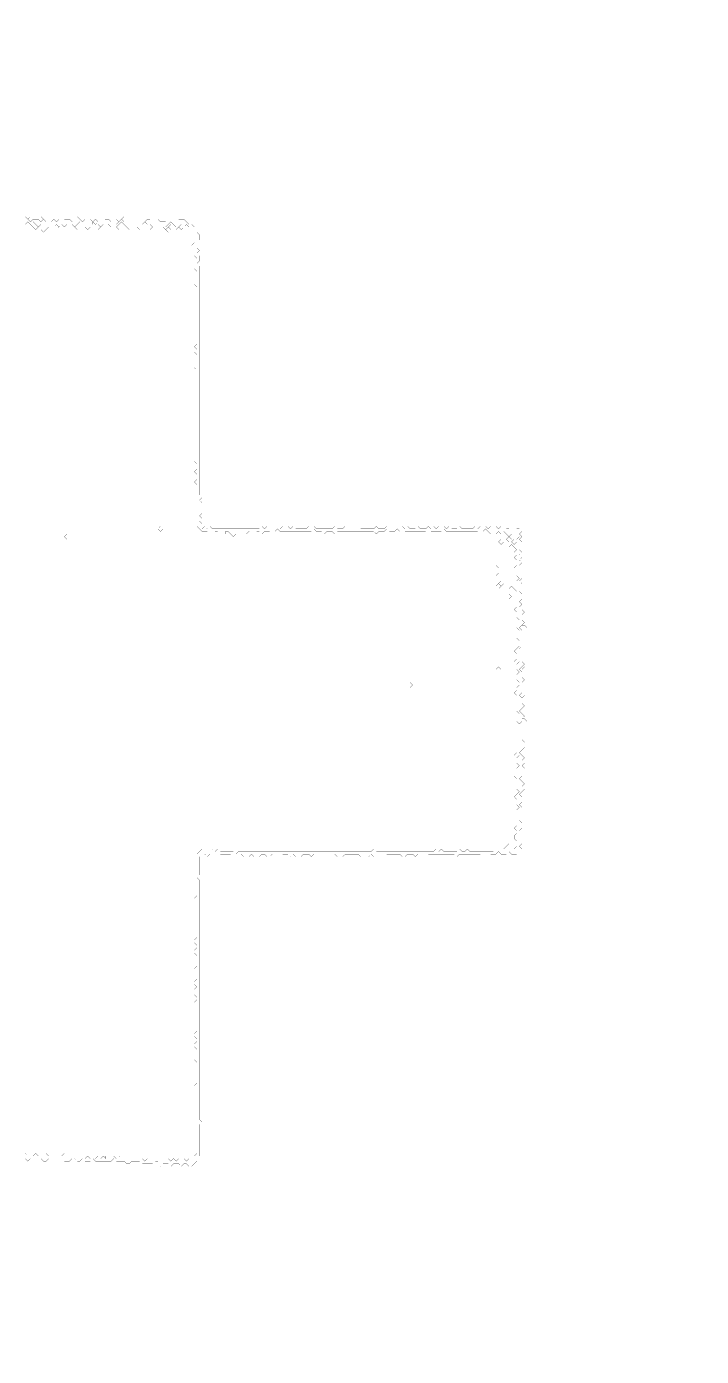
# Model space of a CAD drawing. Header units: metres. Extents: x 0 to 5093, y -5093 to 0.
# Drawn here: x 2507 to 5093, y -5093 to 0 of the extents above; entities that cross this region are included whole.
import ezdxf

# ---------------------------------------------------------------- set-up
doc = ezdxf.new("R2010")
doc.units = ezdxf.units.M
doc.layers.add('conductor', color=1, linetype='Continuous')
doc.layers.add('substrate', color=5, linetype='Continuous')

msp = doc.modelspace()

# ---------------------------------------------------------------- linework, layer by layer
at = {"layer": 'conductor', "const_width": 0.5}
msp.add_lwpolyline([(2501.7, -4315.6), (2511.6, -4325.6), (2521.6, -4315.6), (2531.6, -4325.6), (2541.5, -4315.6), (2551.5, -4325.6), (2561.5, -4325.6), (2571.4, -4335.6), (2561.5, -4325.6), (2571.4, -4315.6), (2581.4, -4315.6), (2591.4, -4325.6), (2601.3, -4325.6), (2611.3, -4325.6), (2621.3, -4315.6), (2631.2, -4325.6), (2641.2, -4325.6), (2651.2, -4315.6), (2661.1, -4315.6), (2671.1, -4325.6), (2681.1, -4325.6), (2691, -4325.6), (2701, -4325.6), (2711, -4325.6), (2720.9, -4325.6), (2730.9, -4335.6), (2740.9, -4325.6), (2750.8, -4335.6), (2760.8, -4325.6), (2770.8, -4335.6), (2780.7, -4325.6), (2790.7, -4335.6), (2800.7, -4325.6), (2810.6, -4335.6), (2810.6, -4325.6), (2820.6, -4315.6), (2830.6, -4325.6), (2840.5, -4325.6), (2850.5, -4335.6), (2860.5, -4325.6), (2870.4, -4335.6), (2880.4, -4335.6), (2890.4, -4335.6), (2900.3, -4335.6), (2910.3, -4335.6), (2920.3, -4335.6), (2930.2, -4335.6), (2940.2, -4335.6), (2950.2, -4335.6), (2960.1, -4345.5), (2970.1, -4335.6), (2980.1, -4335.6), (2990, -4335.6), (3000, -4335.6), (3010, -4335.6), (3019.9, -4335.6), (3029.9, -4335.6), (3039.9, -4345.5), (3049.8, -4335.6), (3059.8, -4345.5), (3069.8, -4335.6), (3079.7, -4345.5), (3089.7, -4335.6), (3099.7, -4345.5), (3109.6, -4335.6), (3119.6, -4345.5), (3129.6, -4335.6), (3139.5, -4345.5), (3149.5, -4335.6), (3149.5, -4325.6), (3159.5, -4315.6), (3159.5, -4305.7), (3159.5, -4295.7), (3159.5, -4285.7), (3159.5, -4275.8), (3159.5, -4265.8), (3159.5, -4255.8), (3159.5, -4245.9), (3159.5, -4235.9), (3159.5, -4225.9), (3159.5, -4216), (3159.5, -4206), (3159.5, -4196), (3159.5, -4186.1), (3159.5, -4176.1), (3159.5, -4166.1), (3159.5, -4156.2), (3159.5, -4146.2), (3159.5, -4136.2), (3159.5, -4126.3), (3159.5, -4116.3), (3159.5, -4106.3), (3159.5, -4096.4), (3159.5, -4086.4), (3159.5, -4076.4), (3159.5, -4066.5), (3149.5, -4056.5), (3159.5, -4046.5), (3149.5, -4036.6), (3149.5, -4026.6), (3149.5, -4016.6), (3149.5, -4006.7), (3149.5, -3996.7), (3149.5, -3986.7), (3149.5, -3976.8), (3159.5, -3966.8), (3149.5, -3956.8), (3149.5, -3946.9), (3149.5, -3936.9), (3149.5, -3926.9), (3159.5, -3917), (3149.5, -3907), (3149.5, -3897), (3159.5, -3887.1), (3159.5, -3877.1), (3149.5, -3867.1), (3149.5, -3857.2), (3159.5, -3847.2), (3159.5, -3837.2), (3149.5, -3827.2), (3149.5, -3817.3), (3159.5, -3807.3), (3159.5, -3797.3), (3159.5, -3787.4), (3159.5, -3777.4), (3159.5, -3767.4), (3159.5, -3757.5), (3159.5, -3747.5), (3149.5, -3737.5), (3159.5, -3727.6), (3159.5, -3717.6), (3149.5, -3707.6), (3149.5, -3697.7), (3149.5, -3687.7), (3159.5, -3677.7), (3149.5, -3667.8), (3149.5, -3657.8), (3159.5, -3647.8), (3149.5, -3637.9), (3149.5, -3627.9), (3149.5, -3617.9), (3149.5, -3608), (3159.5, -3598), (3149.5, -3588), (3149.5, -3578.1), (3159.5, -3568.1), (3159.5, -3558.1), (3149.5, -3548.2), (3149.5, -3538.2), (3159.5, -3528.2), (3159.5, -3518.3), (3149.5, -3508.3), (3149.5, -3498.3), (3159.5, -3488.4), (3149.5, -3478.4), (3149.5, -3468.4), (3149.5, -3458.5), (3159.5, -3448.5), (3159.5, -3438.5), (3149.5, -3428.6), (3149.5, -3418.6), (3149.5, -3408.6), (3149.5, -3398.7), (3149.5, -3388.7), (3149.5, -3378.7), (3149.5, -3368.8), (3149.5, -3358.8), (3149.5, -3348.8), (3149.5, -3338.9), (3159.5, -3328.9), (3149.5, -3318.9), (3149.5, -3309), (3149.5, -3299), (3149.5, -3289), (3149.5, -3279.1), (3139.5, -3269.1), (3149.5, -3259.1), (3149.5, -3249.2), (3149.5, -3239.2), (3149.5, -3229.2), (3149.5, -3219.3), (3159.5, -3209.3), (3159.5, -3199.3), (3159.5, -3189.4), (3159.5, -3179.4), (3159.5, -3169.4), (3169.4, -3159.5), (3179.4, -3149.5), (3189.4, -3159.5), (3199.3, -3149.5), (3209.3, -3149.5), (3219.3, -3149.5), (3229.2, -3159.5), (3239.2, -3149.5), (3249.2, -3159.5), (3259.1, -3159.5), (3269.1, -3159.5), (3279.1, -3159.5), (3289, -3159.5), (3299, -3159.5), (3309, -3169.4), (3318.9, -3159.5), (3328.9, -3159.5), (3338.9, -3159.5), (3348.8, -3159.5), (3358.8, -3159.5), (3368.8, -3159.5), (3378.7, -3159.5), (3388.7, -3159.5), (3398.7, -3159.5), (3408.6, -3159.5), (3418.6, -3159.5), (3428.6, -3159.5), (3438.5, -3159.5), (3448.5, -3159.5), (3458.5, -3159.5), (3468.4, -3159.5), (3478.4, -3159.5), (3488.4, -3159.5), (3498.3, -3159.5), (3508.3, -3159.5), (3518.3, -3159.5), (3528.2, -3159.5), (3538.2, -3159.5), (3548.2, -3159.5), (3558.1, -3159.5), (3568.1, -3159.5), (3578.1, -3159.5), (3588, -3159.5), (3598, -3159.5), (3608, -3159.5), (3617.9, -3159.5), (3627.9, -3159.5), (3637.9, -3159.5), (3647.8, -3159.5), (3657.8, -3159.5), (3667.8, -3159.5), (3677.7, -3159.5), (3687.7, -3159.5), (3697.7, -3159.5), (3707.6, -3159.5), (3717.6, -3159.5), (3727.6, -3159.5), (3737.5, -3159.5), (3747.5, -3159.5), (3757.5, -3159.5), (3767.4, -3159.5), (3777.4, -3159.5), (3787.4, -3159.5), (3797.3, -3159.5), (3807.3, -3159.5), (3817.3, -3159.5), (3827.2, -3159.5), (3837.2, -3149.5), (3847.2, -3159.5), (3857.2, -3159.5), (3867.1, -3159.5), (3877.1, -3159.5), (3887.1, -3159.5), (3897, -3159.5), (3907, -3159.5), (3917, -3159.5), (3926.9, -3159.5), (3936.9, -3159.5), (3946.9, -3159.5), (3956.8, -3159.5), (3966.8, -3159.5), (3976.8, -3159.5), (3986.7, -3159.5), (3996.7, -3159.5), (4006.7, -3159.5), (4016.6, -3159.5), (4026.6, -3159.5), (4036.6, -3159.5), (4046.5, -3159.5), (4056.5, -3159.5), (4066.5, -3159.5), (4076.4, -3149.5), (4086.4, -3159.5), (4096.4, -3149.5), (4106.3, -3159.5), (4116.3, -3159.5), (4126.3, -3159.5), (4136.2, -3159.5), (4146.2, -3159.5), (4156.2, -3159.5), (4166.1, -3149.5), (4176.1, -3159.5), (4186.1, -3159.5), (4196, -3149.5), (4206, -3159.5), (4216, -3159.5), (4225.9, -3159.5), (4235.9, -3159.5), (4245.9, -3159.5), (4255.8, -3159.5), (4265.8, -3159.5), (4275.8, -3159.5), (4285.7, -3159.5), (4295.7, -3159.5), (4305.7, -3149.5), (4315.6, -3149.5), (4325.6, -3139.5), (4335.6, -3149.5), (4345.5, -3139.5), (4355.5, -3129.6), (4365.5, -3139.5), (4375.4, -3149.5), (4385.4, -3139.5), (4385.4, -3129.6), (4385.4, -3119.6), (4375.4, -3109.6), (4375.4, -3099.7), (4385.4, -3089.7), (4385.4, -3079.7), (4395.4, -3069.8), (4385.4, -3059.8), (4385.4, -3049.8), (4385.4, -3039.9), (4375.4, -3029.9), (4385.4, -3019.9), (4385.4, -3010), (4385.4, -3000), (4395.4, -2990), (4385.4, -2980.1), (4385.4, -2970.1), (4385.4, -2960.1), (4395.4, -2950.2), (4385.4, -2940.2), (4395.4, -2930.2), (4385.4, -2920.3), (4395.4, -2910.3), (4385.4, -2900.3), (4385.4, -2890.4), (4385.4, -2880.4), (4375.4, -2870.4), (4385.4, -2860.5), (4385.4, -2850.5), (4385.4, -2840.5), (4395.4, -2830.6), (4385.4, -2820.6), (4395.4, -2810.6), (4395.4, -2800.7), (4395.4, -2790.7), (4385.4, -2780.7), (4385.4, -2770.8), (4385.4, -2760.8), (4395.4, -2750.8), (4385.4, -2740.9), (4385.4, -2730.9), (4385.4, -2720.9), (4395.4, -2711), (4385.4, -2701), (4395.4, -2691), (4395.4, -2681.1), (4395.4, -2671.1), (4405.3, -2661.1), (4395.4, -2651.2), (4395.4, -2641.2), (4395.4, -2631.2), (4385.4, -2621.3), (4395.4, -2611.3), (4395.4, -2601.3), (4395.4, -2591.4), (4385.4, -2581.4), (4385.4, -2571.4), (4385.4, -2561.5), (4395.4, -2551.5), (4385.4, -2541.5), (4385.4, -2531.6), (4395.4, -2521.6), (4395.4, -2511.6), (4385.4, -2501.7), (4395.4, -2491.7), (4385.4, -2481.7), (4395.4, -2471.8), (4385.4, -2461.8), (4385.4, -2451.8), (4385.4, -2441.9), (4395.4, -2431.9), (4385.4, -2421.9), (4385.4, -2412), (4385.4, -2402), (4375.4, -2392), (4385.4, -2382.1), (4395.4, -2372.1), (4395.4, -2362.1), (4395.4, -2352.2), (4385.4, -2342.2), (4395.4, -2332.2), (4395.4, -2322.3), (4395.4, -2312.3), (4385.4, -2302.3), (4395.4, -2292.4), (4395.4, -2282.4), (4395.4, -2272.4), (4385.4, -2262.5), (4385.4, -2252.5), (4385.4, -2242.5), (4375.4, -2232.6), (4385.4, -2222.6), (4385.4, -2212.6), (4385.4, -2202.7), (4395.4, -2192.7), (4385.4, -2182.7), (4385.4, -2172.8), (4385.4, -2162.8), (4375.4, -2152.8), (4385.4, -2142.9), (4385.4, -2132.9), (4385.4, -2122.9), (4395.4, -2113), (4385.4, -2103), (4385.4, -2093), (4385.4, -2083.1), (4375.4, -2073.1), (4385.4, -2063.1), (4385.4, -2053.2), (4385.4, -2043.2), (4395.4, -2033.2), (4385.4, -2023.3), (4385.4, -2013.3), (4385.4, -2003.3), (4375.4, -1993.4), (4385.4, -1983.4), (4385.4, -1973.4), (4385.4, -1963.5), (4395.4, -1953.5), (4385.4, -1953.5), (4375.4, -1953.5), (4365.5, -1943.5), (4355.5, -1953.5), (4345.5, -1943.5), (4335.6, -1933.6), (4325.6, -1943.5), (4315.6, -1933.6), (4305.7, -1943.5), (4295.7, -1933.6), (4285.7, -1943.5), (4275.8, -1933.6), (4265.8, -1923.6), (4255.8, -1933.6), (4245.9, -1923.6), (4235.9, -1933.6), (4225.9, -1933.6), (4216, -1933.6), (4206, -1933.6), (4196, -1933.6), (4186.1, -1933.6), (4176.1, -1933.6), (4166.1, -1933.6), (4156.2, -1933.6), (4146.2, -1933.6), (4136.2, -1933.6), (4126.3, -1933.6), (4116.3, -1933.6), (4106.3, -1923.6), (4096.4, -1933.6), (4086.4, -1933.6), (4076.4, -1933.6), (4066.5, -1933.6), (4056.5, -1933.6), (4046.5, -1923.6), (4036.6, -1933.6), (4026.6, -1933.6), (4016.6, -1933.6), (4006.7, -1933.6), (3996.7, -1933.6), (3986.7, -1933.6), (3976.8, -1933.6), (3966.8, -1933.6), (3956.8, -1933.6), (3946.9, -1923.6), (3936.9, -1933.6), (3926.9, -1923.6), (3917, -1933.6), (3907, -1933.6), (3897, -1933.6), (3887.1, -1923.6), (3877.1, -1933.6), (3867.1, -1933.6), (3857.2, -1933.6), (3847.2, -1943.5), (3837.2, -1933.6), (3827.2, -1933.6), (3817.3, -1933.6), (3807.3, -1933.6), (3797.3, -1933.6), (3787.4, -1933.6), (3777.4, -1933.6), (3767.4, -1933.6), (3757.5, -1933.6), (3747.5, -1933.6), (3737.5, -1933.6), (3727.6, -1933.6), (3717.6, -1933.6), (3707.6, -1933.6), (3697.7, -1933.6), (3687.7, -1943.5), (3677.7, -1933.6), (3667.8, -1933.6), (3657.8, -1933.6), (3647.8, -1943.5), (3637.9, -1933.6), (3627.9, -1933.6), (3617.9, -1933.6), (3608, -1923.6), (3598, -1933.6), (3588, -1933.6), (3578.1, -1933.6), (3568.1, -1933.6), (3558.1, -1933.6), (3548.2, -1933.6), (3538.2, -1933.6), (3528.2, -1933.6), (3518.3, -1933.6), (3508.3, -1933.6), (3498.3, -1933.6), (3488.4, -1933.6), (3478.4, -1933.6), (3468.4, -1923.6), (3458.5, -1933.6), (3448.5, -1923.6), (3438.5, -1933.6), (3428.6, -1933.6), (3418.6, -1933.6), (3408.6, -1943.5), (3398.7, -1933.6), (3388.7, -1933.6), (3378.7, -1943.5), (3368.8, -1943.5), (3358.8, -1933.6), (3348.8, -1943.5), (3338.9, -1933.6), (3328.9, -1943.5), (3318.9, -1943.5), (3309, -1943.5), (3299, -1953.5), (3289, -1943.5), (3279.1, -1933.6), (3269.1, -1933.6), (3269.1, -1943.5), (3259.1, -1953.5), (3249.2, -1943.5), (3239.2, -1933.6), (3229.2, -1933.6), (3229.2, -1943.5), (3219.3, -1953.5), (3209.3, -1943.5), (3199.3, -1933.6), (3189.4, -1933.6), (3179.4, -1933.6), (3169.4, -1923.6), (3159.5, -1913.6), (3159.5, -1903.7), (3159.5, -1893.7), (3159.5, -1883.7), (3159.5, -1873.8), (3159.5, -1863.8), (3159.5, -1853.8), (3159.5, -1843.9), (3159.5, -1833.9), (3159.5, -1823.9), (3159.5, -1814), (3159.5, -1804), (3159.5, -1794), (3159.5, -1784.1), (3159.5, -1774.1), (3159.5, -1764.1), (3159.5, -1754.2), (3149.5, -1744.2), (3159.5, -1734.2), (3159.5, -1724.3), (3159.5, -1714.3), (3149.5, -1704.3), (3159.5, -1694.4), (3159.5, -1684.4), (3159.5, -1674.4), (3149.5, -1664.5), (3159.5, -1654.5), (3159.5, -1644.5), (3159.5, -1634.6), (3159.5, -1624.6), (3159.5, -1614.6), (3159.5, -1604.7), (3159.5, -1594.7), (3159.5, -1584.7), (3159.5, -1574.8), (3159.5, -1564.8), (3159.5, -1554.8), (3159.5, -1544.9), (3159.5, -1534.9), (3159.5, -1524.9), (3159.5, -1515), (3159.5, -1505), (3159.5, -1495), (3159.5, -1485.1), (3159.5, -1475.1), (3149.5, -1465.1), (3159.5, -1455.2), (3159.5, -1445.2), (3159.5, -1435.2), (3159.5, -1425.3), (3159.5, -1415.3), (3159.5, -1405.3), (3159.5, -1395.4), (3159.5, -1385.4), (3159.5, -1375.4), (3159.5, -1365.5), (3159.5, -1355.5), (3159.5, -1345.5), (3159.5, -1335.6), (3159.5, -1325.6), (3159.5, -1315.6), (3149.5, -1305.7), (3159.5, -1295.7), (3159.5, -1285.7), (3149.5, -1275.8), (3149.5, -1265.8), (3159.5, -1255.8), (3149.5, -1245.8), (3159.5, -1235.9), (3149.5, -1225.9), (3159.5, -1215.9), (3159.5, -1206), (3159.5, -1196), (3159.5, -1186), (3159.5, -1176.1), (3159.5, -1166.1), (3159.5, -1156.1), (3159.5, -1146.2), (3159.5, -1136.2), (3159.5, -1126.2), (3159.5, -1116.3), (3159.5, -1106.3), (3159.5, -1096.3), (3159.5, -1086.4), (3159.5, -1076.4), (3159.5, -1066.4), (3159.5, -1056.5), (3159.5, -1046.5), (3159.5, -1036.5), (3159.5, -1026.6), (3159.5, -1016.6), (3159.5, -1006.6), (3159.5, -996.7), (3149.5, -986.7), (3159.5, -976.7), (3159.5, -966.8), (3149.5, -956.8), (3149.5, -946.8), (3159.5, -936.9), (3149.5, -926.9), (3149.5, -916.9), (3149.5, -907), (3149.5, -897), (3159.5, -887), (3149.5, -877.1), (3149.5, -867.1), (3149.5, -857.1), (3149.5, -847.2), (3139.5, -837.2), (3149.5, -827.2), (3149.5, -817.3), (3149.5, -807.3), (3139.5, -797.3), (3149.5, -787.4), (3139.5, -787.4), (3129.6, -787.4), (3119.6, -777.4), (3129.6, -767.4), (3119.6, -757.5), (3109.6, -767.4), (3099.7, -757.5), (3089.7, -767.4), (3079.7, -777.4), (3069.8, -767.4), (3059.8, -757.5), (3049.8, -767.4), (3039.9, -777.4), (3029.9, -767.4), (3019.9, -777.4), (3010, -767.4), (3000, -767.4), (2990, -767.4), (2980.1, -757.5), (2970.1, -767.4), (2960.1, -777.4), (2950.2, -777.4), (2940.2, -777.4), (2930.2, -767.4), (2940.2, -757.5), (2930.2, -767.4), (2920.3, -777.4), (2910.3, -767.4), (2900.3, -777.4), (2890.4, -767.4), (2880.4, -757.5), (2870.4, -747.5), (2860.5, -757.5), (2850.5, -747.5), (2860.5, -757.5), (2850.5, -767.4), (2840.5, -767.4), (2830.6, -767.4), (2820.6, -757.5), (2810.6, -767.4), (2800.7, -757.5), (2790.7, -747.5), (2780.7, -757.5), (2770.8, -767.4), (2760.8, -767.4), (2750.8, -767.4), (2740.9, -777.4), (2730.9, -767.4), (2720.9, -767.4), (2711, -767.4), (2701, -757.5), (2711, -747.5), (2701, -757.5), (2691, -747.5), (2681.1, -757.5), (2671.1, -767.4), (2661.1, -757.5), (2651.2, -747.5), (2641.2, -757.5), (2631.2, -767.4), (2621.3, -757.5), (2611.3, -767.4), (2601.3, -767.4), (2591.4, -767.4), (2581.4, -777.4), (2571.4, -767.4), (2561.5, -757.5), (2551.5, -747.5), (2541.5, -757.5), (2531.6, -747.5), (2521.6, -757.5), (2511.6, -747.5), (2501.7, -757.5)], dxfattribs=at)
for points in [[(2521.6, -757.5), (2531.6, -747.5), (2541.5, -757.5), (2531.6, -767.4)], [(2531.6, -767.4), (2541.5, -757.5), (2551.5, -767.4), (2541.5, -777.4)], [(2541.5, -757.5), (2551.5, -747.5), (2561.5, -757.5), (2551.5, -767.4)], [(2611.3, -767.4), (2621.3, -757.5), (2631.2, -767.4), (2621.3, -777.4)], [(2641.2, -757.5), (2651.2, -747.5), (2661.1, -757.5), (2651.2, -767.4)], [(2681.1, -757.5), (2691, -747.5), (2701, -757.5), (2691, -767.4)], [(2691, -767.4), (2701, -757.5), (2711, -767.4), (2701, -777.4)], [(2770.8, -767.4), (2780.7, -757.5), (2790.7, -767.4), (2780.7, -777.4)], [(2780.7, -757.5), (2790.7, -747.5), (2800.7, -757.5), (2790.7, -767.4)], [(2850.5, -767.4), (2860.5, -757.5), (2870.4, -767.4), (2860.5, -777.4)], [(2860.5, -757.5), (2870.4, -747.5), (2880.4, -757.5), (2870.4, -767.4)], [(2970.1, -767.4), (2980.1, -757.5), (2990, -767.4), (2980.1, -777.4)], [(3010, -747.5)], [(3049.8, -767.4), (3059.8, -757.5), (3069.8, -767.4), (3059.8, -777.4)], [(3089.7, -767.4), (3099.7, -757.5), (3109.6, -767.4), (3099.7, -777.4)], [(3109.6, -767.4), (3119.6, -757.5), (3129.6, -767.4), (3119.6, -777.4)], [(2561.5, -777.4), (2571.4, -767.4), (2581.4, -777.4), (2571.4, -787.4)], [(3039.9, -777.4), (3049.8, -767.4), (3059.8, -777.4), (3049.8, -787.4)], [(3010, -1923.6), (3019.9, -1913.6), (3029.9, -1923.6), (3019.9, -1933.6)], [(4305.7, -1943.5), (4315.6, -1933.6), (4325.6, -1943.5), (4315.6, -1953.5)], [(2651.2, -1953.5), (2661.1, -1943.5), (2671.1, -1953.5), (2661.1, -1963.5)], [(4315.6, -1973.4), (4325.6, -1963.5), (4335.6, -1973.4), (4325.6, -1983.4)], [(4345.5, -1963.5), (4355.5, -1953.5), (4365.5, -1963.5), (4355.5, -1973.4)], [(4355.5, -1953.5), (4365.5, -1943.5), (4375.4, -1953.5), (4365.5, -1963.5)], [(4355.5, -1993.4), (4365.5, -1983.4), (4375.4, -1993.4), (4365.5, -2003.3)], [(4365.5, -1973.4), (4375.4, -1963.5), (4385.4, -1973.4), (4375.4, -1983.4)], [(4365.5, -2003.3), (4375.4, -1993.4), (4385.4, -2003.3), (4375.4, -2013.3)], [(4375.4, -2033.2), (4385.4, -2023.3), (4395.4, -2033.2), (4385.4, -2043.2)], [(4305.7, -2063.1), (4315.6, -2053.2), (4325.6, -2063.1), (4315.6, -2073.1)], [(4305.7, -2103), (4315.6, -2093), (4325.6, -2103), (4315.6, -2113)], [(4305.7, -2142.9), (4315.6, -2132.9), (4325.6, -2142.9), (4315.6, -2152.8)], [(4315.6, -2132.9), (4325.6, -2122.9), (4335.6, -2132.9), (4325.6, -2142.9)], [(4375.4, -2113), (4385.4, -2103), (4395.4, -2113), (4385.4, -2122.9)], [(4345.5, -2182.7), (4355.5, -2172.8), (4365.5, -2182.7), (4355.5, -2192.7)], [(4355.5, -2152.8), (4365.5, -2142.9), (4375.4, -2152.8), (4365.5, -2162.8)], [(4375.4, -2431.9), (4385.4, -2421.9), (4395.4, -2431.9), (4385.4, -2441.9)], [(4305.7, -2461.8), (4315.6, -2451.8), (4325.6, -2461.8), (4315.6, -2471.8)], [(4375.4, -2471.8), (4385.4, -2461.8), (4395.4, -2471.8), (4385.4, -2481.7)], [(3966.8, -2521.6), (3976.8, -2511.6), (3986.7, -2521.6), (3976.8, -2531.6)], [(4375.4, -2551.5), (4385.4, -2541.5), (4395.4, -2551.5), (4385.4, -2561.5)], [(4385.4, -2661.1), (4395.4, -2651.2), (4405.3, -2661.1), (4395.4, -2671.1)], [(4375.4, -2790.7), (4385.4, -2780.7), (4395.4, -2790.7), (4385.4, -2800.7)], [(4375.4, -2950.2), (4385.4, -2940.2), (4395.4, -2950.2), (4385.4, -2960.1)], [(4375.4, -3069.8), (4385.4, -3059.8), (4395.4, -3069.8), (4385.4, -3079.7)]]:
    msp.add_lwpolyline(points, close=True, dxfattribs=at)
at = {"layer": 'substrate', "const_width": 0.5}
for points in [[(2501.7, -5093), (2511.6, -5093), (2521.6, -5093), (2531.6, -5093), (2541.5, -5093), (2551.5, -5093), (2561.5, -5093), (2571.4, -5093), (2581.4, -5093), (2591.4, -5093), (2601.3, -5093), (2611.3, -5093), (2621.3, -5093), (2631.2, -5093), (2641.2, -5093), (2651.2, -5093), (2661.1, -5093), (2671.1, -5093), (2681.1, -5093), (2691, -5093), (2701, -5093), (2711, -5093), (2720.9, -5093), (2730.9, -5093), (2740.9, -5093), (2750.8, -5093), (2760.8, -5093), (2770.8, -5093), (2780.7, -5093), (2790.7, -5093), (2800.7, -5093), (2810.6, -5093), (2820.6, -5093), (2830.6, -5093), (2840.5, -5093), (2850.5, -5093), (2860.5, -5093), (2870.4, -5093), (2880.4, -5093), (2890.4, -5093), (2900.3, -5093), (2910.3, -5093), (2920.3, -5093), (2930.2, -5093), (2940.2, -5093), (2950.2, -5093), (2960.1, -5093), (2970.1, -5093), (2980.1, -5093), (2990, -5093), (3000, -5093), (3010, -5093), (3019.9, -5093), (3029.9, -5093), (3039.9, -5093), (3049.8, -5093), (3059.8, -5093), (3069.8, -5093), (3079.7, -5093), (3089.7, -5093), (3099.7, -5093), (3109.6, -5093), (3119.6, -5093), (3129.6, -5093), (3139.5, -5093), (3149.5, -5093), (3159.5, -5093), (3169.4, -5093), (3179.4, -5093), (3189.4, -5093), (3199.3, -5093), (3209.3, -5093), (3219.3, -5093), (3229.2, -5093), (3239.2, -5093), (3249.2, -5093), (3259.1, -5093), (3269.1, -5093), (3279.1, -5093), (3289, -5093), (3299, -5093), (3309, -5093), (3318.9, -5093), (3328.9, -5093), (3338.9, -5093), (3348.8, -5093), (3358.8, -5093), (3368.8, -5093), (3378.7, -5093), (3388.7, -5093), (3398.7, -5093), (3408.6, -5093), (3418.6, -5093), (3428.6, -5093), (3438.5, -5093), (3448.5, -5093), (3458.5, -5093), (3468.4, -5093), (3478.4, -5093), (3488.4, -5093), (3498.3, -5093), (3508.3, -5093), (3518.3, -5093), (3528.2, -5093), (3538.2, -5093), (3548.2, -5093), (3558.1, -5093), (3568.1, -5093), (3578.1, -5093), (3588, -5093), (3598, -5093), (3608, -5093), (3617.9, -5093), (3627.9, -5093), (3637.9, -5093), (3647.8, -5093), (3657.8, -5093), (3667.8, -5093), (3677.7, -5093), (3687.7, -5093), (3697.7, -5093), (3707.6, -5093), (3717.6, -5093), (3727.6, -5093), (3737.5, -5093), (3747.5, -5093), (3757.5, -5093), (3767.4, -5093), (3777.4, -5093), (3787.4, -5093), (3797.3, -5093), (3807.3, -5093), (3817.3, -5093), (3827.2, -5093), (3837.2, -5093), (3847.2, -5093), (3857.2, -5093), (3867.1, -5093), (3877.1, -5093), (3887.1, -5093), (3897, -5093), (3907, -5093), (3917, -5093), (3926.9, -5093), (3936.9, -5093), (3946.9, -5093), (3956.8, -5093), (3966.8, -5093), (3976.8, -5093), (3986.7, -5093), (3996.7, -5093), (4006.7, -5093), (4016.6, -5093), (4026.6, -5093), (4036.6, -5093), (4046.5, -5093), (4056.5, -5093), (4066.5, -5093), (4076.4, -5093), (4086.4, -5093), (4096.4, -5093), (4106.3, -5093), (4116.3, -5093), (4126.3, -5093), (4136.2, -5093), (4146.2, -5093), (4156.2, -5093), (4166.1, -5093), (4176.1, -5093), (4186.1, -5093), (4196, -5093), (4206, -5093), (4216, -5093), (4225.9, -5093), (4235.9, -5093), (4245.9, -5093), (4255.8, -5093), (4265.8, -5093), (4275.8, -5093), (4285.7, -5093), (4295.7, -5093), (4305.7, -5093), (4315.6, -5093), (4325.6, -5093), (4335.6, -5093), (4345.5, -5093), (4355.5, -5093), (4365.5, -5093), (4375.4, -5093), (4385.4, -5093), (4395.4, -5093), (4405.3, -5093), (4415.3, -5093), (4425.3, -5093), (4435.2, -5093), (4445.2, -5093), (4455.2, -5093), (4465.1, -5093), (4475.1, -5093), (4485.1, -5093), (4495, -5093), (4505, -5093), (4515, -5093), (4524.9, -5093), (4534.9, -5093), (4544.9, -5093), (4554.8, -5093), (4564.8, -5093), (4574.8, -5093), (4584.7, -5093), (4594.7, -5093), (4604.7, -5093), (4614.6, -5093), (4624.6, -5093), (4634.6, -5093), (4644.5, -5093), (4654.5, -5093), (4664.5, -5093), (4674.4, -5093), (4684.4, -5093), (4694.4, -5093), (4704.3, -5093), (4714.3, -5093), (4724.3, -5093), (4734.2, -5093), (4744.2, -5093), (4754.2, -5093), (4764.1, -5093), (4774.1, -5093), (4784.1, -5093), (4794, -5093), (4804, -5093), (4814, -5093), (4823.9, -5093), (4833.9, -5093), (4843.9, -5093), (4853.8, -5093), (4863.8, -5093), (4873.8, -5093), (4883.7, -5093), (4893.7, -5093), (4903.7, -5093), (4913.6, -5093), (4923.6, -5093), (4933.6, -5093), (4943.5, -5093), (4953.5, -5093), (4963.5, -5093), (4973.4, -5093), (4983.4, -5093), (4993.4, -5093), (5003.3, -5093), (5013.3, -5093), (5023.3, -5093), (5033.2, -5093), (5043.2, -5093), (5053.2, -5093), (5063.1, -5093), (5073.1, -5093), (5083.1, -5093), (5093, -5093), (5093, -5083.1), (5093, -5073.1), (5093, -5063.1), (5093, -5053.2), (5093, -5043.2), (5093, -5033.2), (5093, -5023.3), (5093, -5013.3), (5093, -5003.3), (5093, -4993.4), (5093, -4983.4), (5093, -4973.4), (5093, -4963.5), (5093, -4953.5), (5093, -4943.5), (5093, -4933.6), (5093, -4923.6), (5093, -4913.6), (5093, -4903.7), (5093, -4893.7), (5093, -4883.7), (5093, -4873.8), (5093, -4863.8), (5093, -4853.8), (5093, -4843.9), (5093, -4833.9), (5093, -4823.9), (5093, -4814), (5093, -4804), (5093, -4794), (5093, -4784.1), (5093, -4774.1), (5093, -4764.1), (5093, -4754.2), (5093, -4744.2), (5093, -4734.2), (5093, -4724.3), (5093, -4714.3), (5093, -4704.3), (5093, -4694.4), (5093, -4684.4), (5093, -4674.4), (5093, -4664.5), (5093, -4654.5), (5093, -4644.5), (5093, -4634.6), (5093, -4624.6), (5093, -4614.6), (5093, -4604.7), (5093, -4594.7), (5093, -4584.7), (5093, -4574.8), (5093, -4564.8), (5093, -4554.8), (5093, -4544.9), (5093, -4534.9), (5093, -4524.9), (5093, -4515), (5093, -4505), (5093, -4495), (5093, -4485.1), (5093, -4475.1), (5093, -4465.1), (5093, -4455.2), (5093, -4445.2), (5093, -4435.2), (5093, -4425.3), (5093, -4415.3), (5093, -4405.3), (5093, -4395.4), (5093, -4385.4), (5093, -4375.4), (5093, -4365.5), (5093, -4355.5), (5093, -4345.5), (5093, -4335.6), (5093, -4325.6), (5093, -4315.6), (5093, -4305.7), (5093, -4295.7), (5093, -4285.7), (5093, -4275.8), (5093, -4265.8), (5093, -4255.8), (5093, -4245.9), (5093, -4235.9), (5093, -4225.9), (5093, -4216), (5093, -4206), (5093, -4196), (5093, -4186.1), (5093, -4176.1), (5093, -4166.1), (5093, -4156.2), (5093, -4146.2), (5093, -4136.2), (5093, -4126.3), (5093, -4116.3), (5093, -4106.3), (5093, -4096.4), (5093, -4086.4), (5093, -4076.4), (5093, -4066.5), (5093, -4056.5), (5093, -4046.5), (5093, -4036.6), (5093, -4026.6), (5093, -4016.6), (5093, -4006.7), (5093, -3996.7), (5093, -3986.7), (5093, -3976.8), (5093, -3966.8), (5093, -3956.8), (5093, -3946.9), (5093, -3936.9), (5093, -3926.9), (5093, -3917), (5093, -3907), (5093, -3897), (5093, -3887.1), (5093, -3877.1), (5093, -3867.1), (5093, -3857.2), (5093, -3847.2), (5093, -3837.2), (5093, -3827.2), (5093, -3817.3), (5093, -3807.3), (5093, -3797.3), (5093, -3787.4), (5093, -3777.4), (5093, -3767.4), (5093, -3757.5), (5093, -3747.5), (5093, -3737.5), (5093, -3727.6), (5093, -3717.6), (5093, -3707.6), (5093, -3697.7), (5093, -3687.7), (5093, -3677.7), (5093, -3667.8), (5093, -3657.8), (5093, -3647.8), (5093, -3637.9), (5093, -3627.9), (5093, -3617.9), (5093, -3608), (5093, -3598), (5093, -3588), (5093, -3578.1), (5093, -3568.1), (5093, -3558.1), (5093, -3548.2), (5093, -3538.2), (5093, -3528.2), (5093, -3518.3), (5093, -3508.3), (5093, -3498.3), (5093, -3488.4), (5093, -3478.4), (5093, -3468.4), (5093, -3458.5), (5093, -3448.5), (5093, -3438.5), (5093, -3428.6), (5093, -3418.6), (5093, -3408.6), (5093, -3398.7), (5093, -3388.7), (5093, -3378.7), (5093, -3368.8), (5093, -3358.8), (5093, -3348.8), (5093, -3338.9), (5093, -3328.9), (5093, -3318.9), (5093, -3309), (5093, -3299), (5093, -3289), (5093, -3279.1), (5093, -3269.1), (5093, -3259.1), (5093, -3249.2), (5093, -3239.2), (5093, -3229.2), (5093, -3219.3), (5093, -3209.3), (5093, -3199.3), (5093, -3189.4), (5093, -3179.4), (5093, -3169.4), (5093, -3159.5), (5093, -3149.5), (5093, -3139.5), (5093, -3129.6), (5093, -3119.6), (5093, -3109.6), (5093, -3099.7), (5093, -3089.7), (5093, -3079.7), (5093, -3069.8), (5093, -3059.8), (5093, -3049.8), (5093, -3039.9), (5093, -3029.9), (5093, -3019.9), (5093, -3010), (5093, -3000), (5093, -2990), (5093, -2980.1), (5093, -2970.1), (5093, -2960.1), (5093, -2950.2), (5093, -2940.2), (5093, -2930.2), (5093, -2920.3), (5093, -2910.3), (5093, -2900.3), (5093, -2890.4), (5093, -2880.4), (5093, -2870.4), (5093, -2860.5), (5093, -2850.5), (5093, -2840.5), (5093, -2830.6), (5093, -2820.6), (5093, -2810.6), (5093, -2800.7), (5093, -2790.7), (5093, -2780.7), (5093, -2770.8), (5093, -2760.8), (5093, -2750.8), (5093, -2740.9), (5093, -2730.9), (5093, -2720.9), (5093, -2711), (5093, -2701), (5093, -2691), (5093, -2681.1), (5093, -2671.1), (5093, -2661.1), (5093, -2651.2), (5093, -2641.2), (5093, -2631.2), (5093, -2621.3), (5093, -2611.3), (5093, -2601.3), (5093, -2591.4), (5093, -2581.4), (5093, -2571.4), (5093, -2561.5), (5093, -2551.5), (5093, -2541.5), (5093, -2531.6), (5093, -2521.6), (5093, -2511.6), (5093, -2501.7), (5093, -2491.7), (5093, -2481.7), (5093, -2471.8), (5093, -2461.8), (5093, -2451.8), (5093, -2441.9), (5093, -2431.9), (5093, -2421.9), (5093, -2412), (5093, -2402), (5093, -2392), (5093, -2382.1), (5093, -2372.1), (5093, -2362.1), (5093, -2352.2), (5093, -2342.2), (5093, -2332.2), (5093, -2322.3), (5093, -2312.3), (5093, -2302.3), (5093, -2292.4), (5093, -2282.4), (5093, -2272.4), (5093, -2262.5), (5093, -2252.5), (5093, -2242.5), (5093, -2232.6), (5093, -2222.6), (5093, -2212.6), (5093, -2202.7), (5093, -2192.7), (5093, -2182.7), (5093, -2172.8), (5093, -2162.8), (5093, -2152.8), (5093, -2142.9), (5093, -2132.9), (5093, -2122.9), (5093, -2113), (5093, -2103), (5093, -2093), (5093, -2083.1), (5093, -2073.1), (5093, -2063.1), (5093, -2053.2), (5093, -2043.2), (5093, -2033.2), (5093, -2023.3), (5093, -2013.3), (5093, -2003.3), (5093, -1993.4), (5093, -1983.4), (5093, -1973.4), (5093, -1963.5), (5093, -1953.5), (5093, -1943.5), (5093, -1933.6), (5093, -1923.6), (5093, -1913.6), (5093, -1903.7), (5093, -1893.7), (5093, -1883.7), (5093, -1873.8), (5093, -1863.8), (5093, -1853.8), (5093, -1843.9), (5093, -1833.9), (5093, -1823.9), (5093, -1814), (5093, -1804), (5093, -1794), (5093, -1784.1), (5093, -1774.1), (5093, -1764.1), (5093, -1754.2), (5093, -1744.2), (5093, -1734.2), (5093, -1724.3), (5093, -1714.3), (5093, -1704.3), (5093, -1694.4), (5093, -1684.4), (5093, -1674.4), (5093, -1664.5), (5093, -1654.5), (5093, -1644.5), (5093, -1634.6), (5093, -1624.6), (5093, -1614.6), (5093, -1604.7), (5093, -1594.7), (5093, -1584.7), (5093, -1574.8), (5093, -1564.8), (5093, -1554.8), (5093, -1544.9), (5093, -1534.9), (5093, -1524.9), (5093, -1515), (5093, -1505), (5093, -1495), (5093, -1485.1), (5093, -1475.1), (5093, -1465.1), (5093, -1455.2), (5093, -1445.2), (5093, -1435.2), (5093, -1425.3), (5093, -1415.3), (5093, -1405.3), (5093, -1395.4), (5093, -1385.4), (5093, -1375.4), (5093, -1365.5), (5093, -1355.5), (5093, -1345.5), (5093, -1335.6), (5093, -1325.6), (5093, -1315.6), (5093, -1305.7), (5093, -1295.7), (5093, -1285.7), (5093, -1275.8), (5093, -1265.8), (5093, -1255.8), (5093, -1245.8), (5093, -1235.9), (5093, -1225.9), (5093, -1215.9), (5093, -1206), (5093, -1196), (5093, -1186), (5093, -1176.1), (5093, -1166.1), (5093, -1156.1), (5093, -1146.2), (5093, -1136.2), (5093, -1126.2), (5093, -1116.3), (5093, -1106.3), (5093, -1096.3), (5093, -1086.4), (5093, -1076.4), (5093, -1066.4), (5093, -1056.5), (5093, -1046.5), (5093, -1036.5), (5093, -1026.6), (5093, -1016.6), (5093, -1006.6), (5093, -996.7), (5093, -986.7), (5093, -976.7), (5093, -966.8), (5093, -956.8), (5093, -946.8), (5093, -936.9), (5093, -926.9), (5093, -916.9), (5093, -907), (5093, -897), (5093, -887), (5093, -877.1), (5093, -867.1), (5093, -857.1), (5093, -847.2), (5093, -837.2), (5093, -827.2), (5093, -817.3), (5093, -807.3), (5093, -797.3), (5093, -787.4), (5093, -777.4), (5093, -767.4), (5093, -757.5), (5093, -747.5), (5093, -737.5), (5093, -727.6), (5093, -717.6), (5093, -707.6), (5093, -697.7), (5093, -687.7), (5093, -677.7), (5093, -667.8), (5093, -657.8), (5093, -647.8), (5093, -637.9), (5093, -627.9), (5093, -617.9), (5093, -608), (5093, -598), (5093, -588), (5093, -578.1), (5093, -568.1), (5093, -558.1), (5093, -548.2), (5093, -538.2), (5093, -528.2), (5093, -518.3), (5093, -508.3), (5093, -498.3), (5093, -488.4), (5093, -478.4), (5093, -468.4), (5093, -458.5), (5093, -448.5), (5093, -438.5), (5093, -428.6), (5093, -418.6), (5093, -408.6), (5093, -398.7), (5093, -388.7), (5093, -378.7), (5093, -368.8), (5093, -358.8), (5093, -348.8), (5093, -338.9), (5093, -328.9), (5093, -318.9), (5093, -309), (5093, -299), (5093, -289), (5093, -279.1), (5093, -269.1), (5093, -259.1), (5093, -249.2), (5093, -239.2), (5093, -229.2), (5093, -219.3), (5093, -209.3), (5093, -199.3), (5093, -189.4), (5093, -179.4), (5093, -169.4), (5093, -159.5), (5093, -149.5), (5093, -139.5), (5093, -129.6), (5093, -119.6), (5093, -109.6), (5093, -99.7), (5093, -89.7), (5093, -79.7), (5093, -69.8), (5093, -59.8), (5093, -49.8), (5093, -39.9), (5093, -29.9), (5093, -19.9), (5093, -10), (5093, 0), (5083.1, 0), (5073.1, 0), (5063.1, 0), (5053.2, 0), (5043.2, 0), (5033.2, 0), (5023.3, 0), (5013.3, 0), (5003.3, 0), (4993.4, 0), (4983.4, 0), (4973.4, 0), (4963.5, 0), (4953.5, 0), (4943.5, 0), (4933.6, 0), (4923.6, 0), (4913.6, 0), (4903.7, 0), (4893.7, 0), (4883.7, 0), (4873.8, 0), (4863.8, 0), (4853.8, 0), (4843.9, 0), (4833.9, 0), (4823.9, 0), (4814, 0), (4804, 0), (4794, 0), (4784.1, 0), (4774.1, 0), (4764.1, 0), (4754.2, 0), (4744.2, 0), (4734.2, 0), (4724.3, 0), (4714.3, 0), (4704.3, 0), (4694.4, 0), (4684.4, 0), (4674.4, 0), (4664.5, 0), (4654.5, 0), (4644.5, 0), (4634.6, 0), (4624.6, 0), (4614.6, 0), (4604.7, 0), (4594.7, 0), (4584.7, 0), (4574.8, 0), (4564.8, 0), (4554.8, 0), (4544.9, 0), (4534.9, 0), (4524.9, 0), (4515, 0), (4505, 0), (4495, 0), (4485.1, 0), (4475.1, 0), (4465.1, 0), (4455.2, 0), (4445.2, 0), (4435.2, 0), (4425.3, 0), (4415.3, 0), (4405.3, 0), (4395.4, 0), (4385.4, 0), (4375.4, 0), (4365.5, 0), (4355.5, 0), (4345.5, 0), (4335.6, 0), (4325.6, 0), (4315.6, 0), (4305.7, 0), (4295.7, 0), (4285.7, 0), (4275.8, 0), (4265.8, 0), (4255.8, 0), (4245.9, 0), (4235.9, 0), (4225.9, 0), (4216, 0), (4206, 0), (4196, 0), (4186.1, 0), (4176.1, 0), (4166.1, 0), (4156.2, 0), (4146.2, 0), (4136.2, 0), (4126.3, 0), (4116.3, 0), (4106.3, 0), (4096.4, 0), (4086.4, 0), (4076.4, 0), (4066.5, 0), (4056.5, 0), (4046.5, 0), (4036.6, 0), (4026.6, 0), (4016.6, 0), (4006.7, 0), (3996.7, 0), (3986.7, 0), (3976.8, 0), (3966.8, 0), (3956.8, 0), (3946.9, 0), (3936.9, 0), (3926.9, 0), (3917, 0), (3907, 0), (3897, 0), (3887.1, 0), (3877.1, 0), (3867.1, 0), (3857.2, 0), (3847.2, 0), (3837.2, 0), (3827.2, 0), (3817.3, 0), (3807.3, 0), (3797.3, 0), (3787.4, 0), (3777.4, 0), (3767.4, 0), (3757.5, 0), (3747.5, 0), (3737.5, 0), (3727.6, 0), (3717.6, 0), (3707.6, 0), (3697.7, 0), (3687.7, 0), (3677.7, 0), (3667.8, 0), (3657.8, 0), (3647.8, 0), (3637.9, 0), (3627.9, 0), (3617.9, 0), (3608, 0), (3598, 0), (3588, 0), (3578.1, 0), (3568.1, 0), (3558.1, 0), (3548.2, 0), (3538.2, 0), (3528.2, 0), (3518.3, 0), (3508.3, 0), (3498.3, 0), (3488.4, 0), (3478.4, 0), (3468.4, 0), (3458.5, 0), (3448.5, 0), (3438.5, 0), (3428.6, 0), (3418.6, 0), (3408.6, 0), (3398.7, 0), (3388.7, 0), (3378.7, 0), (3368.8, 0), (3358.8, 0), (3348.8, 0), (3338.9, 0), (3328.9, 0), (3318.9, 0), (3309, 0), (3299, 0), (3289, 0), (3279.1, 0), (3269.1, 0), (3259.1, 0), (3249.2, 0), (3239.2, 0), (3229.2, 0), (3219.3, 0), (3209.3, 0), (3199.3, 0), (3189.4, 0), (3179.4, 0), (3169.4, 0), (3159.5, 0), (3149.5, 0), (3139.5, 0), (3129.6, 0), (3119.6, 0), (3109.6, 0), (3099.7, 0), (3089.7, 0), (3079.7, 0), (3069.8, 0), (3059.8, 0), (3049.8, 0), (3039.9, 0), (3029.9, 0), (3019.9, 0), (3010, 0), (3000, 0), (2990, 0), (2980.1, 0), (2970.1, 0), (2960.1, 0), (2950.2, 0), (2940.2, 0), (2930.2, 0), (2920.3, 0), (2910.3, 0), (2900.3, 0), (2890.4, 0), (2880.4, 0), (2870.4, 0), (2860.5, 0), (2850.5, 0), (2840.5, 0), (2830.6, 0), (2820.6, 0), (2810.6, 0), (2800.7, 0), (2790.7, 0), (2780.7, 0), (2770.8, 0), (2760.8, 0), (2750.8, 0), (2740.9, 0), (2730.9, 0), (2720.9, 0), (2711, 0), (2701, 0), (2691, 0), (2681.1, 0), (2671.1, 0), (2661.1, 0), (2651.2, 0), (2641.2, 0), (2631.2, 0), (2621.3, 0), (2611.3, 0), (2601.3, 0), (2591.4, 0), (2581.4, 0), (2571.4, 0), (2561.5, 0), (2551.5, 0), (2541.5, 0), (2531.6, 0), (2521.6, 0), (2511.6, 0), (2501.7, 0)], [(2501.7, -727.6), (2511.6, -737.5), (2521.6, -747.5), (2531.6, -737.5), (2541.5, -737.5), (2551.5, -737.5), (2561.5, -747.5), (2571.4, -737.5), (2581.4, -747.5), (2591.4, -737.5), (2601.3, -747.5), (2601.3, -757.5), (2601.3, -747.5), (2611.3, -737.5), (2621.3, -747.5), (2631.2, -737.5), (2641.2, -747.5), (2651.2, -737.5), (2661.1, -737.5), (2671.1, -737.5), (2681.1, -747.5), (2691, -737.5), (2701, -727.6), (2711, -737.5), (2720.9, -747.5), (2730.9, -737.5), (2740.9, -747.5), (2750.8, -737.5), (2760.8, -747.5), (2760.8, -757.5), (2770.8, -757.5), (2780.7, -747.5), (2790.7, -737.5), (2800.7, -747.5), (2810.6, -737.5), (2820.6, -737.5), (2830.6, -747.5), (2830.6, -757.5), (2840.5, -757.5), (2850.5, -757.5), (2860.5, -747.5), (2870.4, -737.5), (2880.4, -747.5), (2890.4, -737.5), (2900.3, -747.5), (2910.3, -757.5), (2920.3, -767.4), (2930.2, -757.5), (2940.2, -747.5), (2950.2, -757.5), (2960.1, -747.5), (2970.1, -757.5), (2960.1, -747.5), (2970.1, -737.5), (2980.1, -737.5), (2990, -747.5), (3000, -757.5), (3000, -747.5), (3010, -737.5), (3019.9, -747.5), (3029.9, -747.5), (3039.9, -747.5), (3049.8, -757.5), (3039.9, -767.4), (3049.8, -757.5), (3059.8, -747.5), (3069.8, -757.5), (3079.7, -767.4), (3079.7, -757.5), (3079.7, -747.5), (3089.7, -737.5), (3099.7, -737.5), (3109.6, -737.5), (3119.6, -747.5), (3129.6, -757.5), (3139.5, -757.5), (3149.5, -767.4), (3159.5, -767.4), (3169.4, -777.4), (3159.5, -787.4), (3169.4, -797.3), (3169.4, -807.3), (3169.4, -817.3), (3159.5, -827.2), (3159.5, -837.2), (3159.5, -847.2), (3169.4, -857.1), (3159.5, -867.1), (3169.4, -877.1), (3169.4, -887), (3169.4, -897), (3159.5, -907), (3169.4, -916.9), (3169.4, -926.9), (3169.4, -936.9), (3169.4, -946.8), (3169.4, -956.8), (3169.4, -966.8), (3169.4, -976.7), (3169.4, -986.7), (3169.4, -996.7), (3169.4, -1006.6), (3169.4, -1016.6), (3169.4, -1026.6), (3169.4, -1036.5), (3169.4, -1046.5), (3169.4, -1056.5), (3169.4, -1066.4), (3169.4, -1076.4), (3169.4, -1086.4), (3169.4, -1096.3), (3169.4, -1106.3), (3169.4, -1116.3), (3169.4, -1126.2), (3169.4, -1136.2), (3169.4, -1146.2), (3169.4, -1156.1), (3169.4, -1166.1), (3169.4, -1176.1), (3169.4, -1186), (3169.4, -1196), (3169.4, -1206), (3169.4, -1215.9), (3169.4, -1225.9), (3169.4, -1235.9), (3169.4, -1245.8), (3169.4, -1255.8), (3169.4, -1265.8), (3169.4, -1275.8), (3169.4, -1285.7), (3169.4, -1295.7), (3169.4, -1305.7), (3169.4, -1315.6), (3169.4, -1325.6), (3169.4, -1335.6), (3169.4, -1345.5), (3169.4, -1355.5), (3169.4, -1365.5), (3169.4, -1375.4), (3169.4, -1385.4), (3169.4, -1395.4), (3169.4, -1405.3), (3169.4, -1415.3), (3169.4, -1425.3), (3169.4, -1435.2), (3169.4, -1445.2), (3169.4, -1455.2), (3169.4, -1465.1), (3169.4, -1475.1), (3169.4, -1485.1), (3169.4, -1495), (3169.4, -1505), (3169.4, -1515), (3169.4, -1524.9), (3169.4, -1534.9), (3169.4, -1544.9), (3169.4, -1554.8), (3169.4, -1564.8), (3169.4, -1574.8), (3169.4, -1584.7), (3169.4, -1594.7), (3169.4, -1604.7), (3169.4, -1614.6), (3169.4, -1624.6), (3169.4, -1634.6), (3169.4, -1644.5), (3169.4, -1654.5), (3169.4, -1664.5), (3169.4, -1674.4), (3169.4, -1684.4), (3169.4, -1694.4), (3169.4, -1704.3), (3169.4, -1714.3), (3169.4, -1724.3), (3169.4, -1734.2), (3169.4, -1744.2), (3169.4, -1754.2), (3169.4, -1764.1), (3169.4, -1774.1), (3169.4, -1784.1), (3169.4, -1794), (3179.4, -1804), (3169.4, -1814), (3179.4, -1823.9), (3179.4, -1833.9), (3179.4, -1843.9), (3169.4, -1853.8), (3179.4, -1863.8), (3169.4, -1873.8), (3179.4, -1883.7), (3169.4, -1893.7), (3179.4, -1903.7), (3179.4, -1913.6), (3179.4, -1923.6), (3189.4, -1913.6), (3199.3, -1923.6), (3209.3, -1913.6), (3219.3, -1923.6), (3229.2, -1923.6), (3239.2, -1923.6), (3249.2, -1923.6), (3259.1, -1923.6), (3269.1, -1923.6), (3279.1, -1923.6), (3289, -1923.6), (3299, -1923.6), (3309, -1923.6), (3318.9, -1923.6), (3328.9, -1923.6), (3338.9, -1923.6), (3348.8, -1923.6), (3358.8, -1923.6), (3368.8, -1923.6), (3378.7, -1923.6), (3388.7, -1923.6), (3398.7, -1923.6), (3408.6, -1913.6), (3418.6, -1923.6), (3428.6, -1913.6), (3438.5, -1913.6), (3448.5, -1913.6), (3458.5, -1913.6), (3468.4, -1913.6), (3478.4, -1923.6), (3488.4, -1913.6), (3498.3, -1923.6), (3508.3, -1913.6), (3518.3, -1923.6), (3528.2, -1913.6), (3538.2, -1923.6), (3548.2, -1923.6), (3558.1, -1923.6), (3568.1, -1923.6), (3578.1, -1923.6), (3588, -1913.6), (3598, -1923.6), (3608, -1913.6), (3617.9, -1923.6), (3627.9, -1923.6), (3637.9, -1923.6), (3647.8, -1923.6), (3657.8, -1923.6), (3667.8, -1923.6), (3677.7, -1923.6), (3687.7, -1913.6), (3697.7, -1923.6), (3707.6, -1923.6), (3717.6, -1923.6), (3727.6, -1913.6), (3737.5, -1913.6), (3747.5, -1923.6), (3757.5, -1913.6), (3767.4, -1913.6), (3777.4, -1913.6), (3787.4, -1923.6), (3797.3, -1923.6), (3807.3, -1923.6), (3817.3, -1923.6), (3827.2, -1923.6), (3837.2, -1923.6), (3847.2, -1913.6), (3857.2, -1923.6), (3867.1, -1923.6), (3877.1, -1923.6), (3887.1, -1913.6), (3897, -1913.6), (3907, -1913.6), (3917, -1913.6), (3926.9, -1913.6), (3936.9, -1913.6), (3946.9, -1913.6), (3956.8, -1923.6), (3966.8, -1913.6), (3976.8, -1923.6), (3986.7, -1923.6), (3996.7, -1923.6), (4006.7, -1913.6), (4016.6, -1923.6), (4026.6, -1923.6), (4036.6, -1923.6), (4046.5, -1913.6), (4056.5, -1923.6), (4066.5, -1913.6), (4076.4, -1923.6), (4086.4, -1913.6), (4096.4, -1913.6), (4106.3, -1913.6), (4116.3, -1923.6), (4126.3, -1913.6), (4136.2, -1923.6), (4146.2, -1923.6), (4156.2, -1923.6), (4166.1, -1913.6), (4176.1, -1923.6), (4186.1, -1923.6), (4196, -1923.6), (4206, -1923.6), (4216, -1923.6), (4225.9, -1913.6), (4235.9, -1923.6), (4245.9, -1913.6), (4255.8, -1913.6), (4265.8, -1913.6), (4275.8, -1923.6), (4285.7, -1913.6), (4295.7, -1913.6), (4305.7, -1913.6), (4315.6, -1923.6), (4325.6, -1913.6), (4335.6, -1913.6), (4345.5, -1923.6), (4355.5, -1923.6), (4365.5, -1913.6), (4375.4, -1913.6), (4385.4, -1923.6), (4395.4, -1923.6), (4405.3, -1933.6), (4395.4, -1943.5), (4405.3, -1953.5), (4395.4, -1963.5), (4405.3, -1973.4), (4395.4, -1983.4), (4395.4, -1993.4), (4395.4, -2003.3), (4405.3, -2013.3), (4395.4, -2023.3), (4405.3, -2033.2), (4395.4, -2043.2), (4405.3, -2053.2), (4395.4, -2063.1), (4395.4, -2073.1), (4395.4, -2083.1), (4405.3, -2093), (4405.3, -2103), (4405.3, -2113), (4395.4, -2122.9), (4405.3, -2132.9), (4395.4, -2142.9), (4395.4, -2152.8), (4395.4, -2162.8), (4405.3, -2172.8), (4395.4, -2182.7), (4405.3, -2192.7), (4395.4, -2202.7), (4405.3, -2212.6), (4395.4, -2222.6), (4395.4, -2232.6), (4395.4, -2242.5), (4405.3, -2252.5), (4415.3, -2262.5), (4405.3, -2272.4), (4415.3, -2282.4), (4405.3, -2292.4), (4395.4, -2302.3), (4405.3, -2312.3), (4405.3, -2322.3), (4405.3, -2332.2), (4405.3, -2342.2), (4405.3, -2352.2), (4405.3, -2362.1), (4405.3, -2372.1), (4395.4, -2382.1), (4395.4, -2392), (4405.3, -2402), (4405.3, -2412), (4415.3, -2421.9), (4405.3, -2431.9), (4395.4, -2441.9), (4405.3, -2451.8), (4395.4, -2461.8), (4405.3, -2471.8), (4405.3, -2481.7), (4405.3, -2491.7), (4415.3, -2501.7), (4405.3, -2511.6), (4415.3, -2521.6), (4405.3, -2531.6), (4395.4, -2541.5), (4405.3, -2551.5), (4395.4, -2561.5), (4405.3, -2571.4), (4405.3, -2581.4), (4405.3, -2591.4), (4415.3, -2601.3), (4405.3, -2611.3), (4395.4, -2621.3), (4405.3, -2631.2), (4415.3, -2641.2), (4405.3, -2651.2), (4415.3, -2651.2), (4425.3, -2661.1), (4415.3, -2671.1), (4405.3, -2671.1), (4405.3, -2681.1), (4405.3, -2691), (4395.4, -2701), (4405.3, -2711), (4405.3, -2720.9), (4405.3, -2730.9), (4415.3, -2740.9), (4405.3, -2750.8), (4395.4, -2760.8), (4405.3, -2770.8), (4395.4, -2780.7), (4405.3, -2790.7), (4415.3, -2800.7), (4405.3, -2810.6), (4415.3, -2820.6), (4405.3, -2830.6), (4415.3, -2840.5), (4405.3, -2850.5), (4395.4, -2860.5), (4395.4, -2870.4), (4395.4, -2880.4), (4405.3, -2890.4), (4415.3, -2900.3), (4405.3, -2910.3), (4415.3, -2920.3), (4405.3, -2930.2), (4395.4, -2940.2), (4405.3, -2950.2), (4405.3, -2960.1), (4405.3, -2970.1), (4395.4, -2980.1), (4405.3, -2990), (4405.3, -3000), (4405.3, -3010), (4395.4, -3019.9), (4395.4, -3029.9), (4395.4, -3039.9), (4405.3, -3049.8), (4395.4, -3059.8), (4405.3, -3069.8), (4395.4, -3079.7), (4395.4, -3089.7), (4395.4, -3099.7), (4395.4, -3109.6), (4395.4, -3119.6), (4405.3, -3129.6), (4395.4, -3139.5), (4405.3, -3149.5), (4395.4, -3159.5), (4385.4, -3169.4), (4375.4, -3169.4), (4365.5, -3169.4), (4355.5, -3159.5), (4355.5, -3149.5), (4355.5, -3139.5), (4355.5, -3149.5), (4355.5, -3159.5), (4345.5, -3169.4), (4335.6, -3169.4), (4325.6, -3169.4), (4315.6, -3159.5), (4305.7, -3169.4), (4295.7, -3169.4), (4285.7, -3169.4), (4275.8, -3179.4), (4265.8, -3179.4), (4255.8, -3179.4), (4245.9, -3169.4), (4235.9, -3169.4), (4225.9, -3169.4), (4216, -3169.4), (4206, -3169.4), (4196, -3169.4), (4186.1, -3169.4), (4176.1, -3169.4), (4166.1, -3169.4), (4156.2, -3179.4), (4146.2, -3169.4), (4136.2, -3169.4), (4126.3, -3169.4), (4116.3, -3169.4), (4106.3, -3169.4), (4096.4, -3169.4), (4086.4, -3169.4), (4076.4, -3169.4), (4066.5, -3169.4), (4056.5, -3169.4), (4046.5, -3169.4), (4036.6, -3179.4), (4026.6, -3179.4), (4016.6, -3179.4), (4006.7, -3169.4), (3996.7, -3179.4), (3986.7, -3169.4), (3976.8, -3169.4), (3966.8, -3169.4), (3956.8, -3179.4), (3946.9, -3179.4), (3936.9, -3169.4), (3926.9, -3169.4), (3917, -3169.4), (3907, -3169.4), (3897, -3169.4), (3887.1, -3169.4), (3877.1, -3179.4), (3867.1, -3179.4), (3857.2, -3179.4), (3847.2, -3169.4), (3837.2, -3179.4), (3827.2, -3169.4), (3817.3, -3179.4), (3807.3, -3179.4), (3797.3, -3179.4), (3787.4, -3179.4), (3777.4, -3169.4), (3767.4, -3169.4), (3757.5, -3169.4), (3747.5, -3169.4), (3737.5, -3169.4), (3727.6, -3169.4), (3717.6, -3179.4), (3707.6, -3179.4), (3697.7, -3179.4), (3687.7, -3169.4), (3677.7, -3179.4), (3667.8, -3179.4), (3657.8, -3179.4), (3647.8, -3179.4), (3637.9, -3179.4), (3627.9, -3179.4), (3617.9, -3179.4), (3608, -3169.4), (3598, -3179.4), (3588, -3169.4), (3578.1, -3169.4), (3568.1, -3169.4), (3558.1, -3179.4), (3548.2, -3179.4), (3538.2, -3179.4), (3528.2, -3169.4), (3518.3, -3179.4), (3508.3, -3169.4), (3498.3, -3169.4), (3488.4, -3169.4), (3478.4, -3179.4), (3468.4, -3179.4), (3458.5, -3179.4), (3448.5, -3169.4), (3438.5, -3179.4), (3428.6, -3179.4), (3418.6, -3169.4), (3408.6, -3169.4), (3398.7, -3179.4), (3388.7, -3179.4), (3378.7, -3179.4), (3368.8, -3169.4), (3358.8, -3179.4), (3348.8, -3179.4), (3338.9, -3179.4), (3328.9, -3169.4), (3318.9, -3179.4), (3309, -3179.4), (3299, -3179.4), (3289, -3169.4), (3279.1, -3169.4), (3269.1, -3169.4), (3259.1, -3169.4), (3249.2, -3169.4), (3239.2, -3179.4), (3229.2, -3179.4), (3219.3, -3179.4), (3209.3, -3169.4), (3199.3, -3179.4), (3189.4, -3169.4), (3179.4, -3179.4), (3169.4, -3179.4), (3169.4, -3189.4), (3169.4, -3199.3), (3169.4, -3209.3), (3169.4, -3219.3), (3169.4, -3229.2), (3169.4, -3239.2), (3169.4, -3249.2), (3159.5, -3259.1), (3169.4, -3269.1), (3169.4, -3279.1), (3169.4, -3289), (3169.4, -3299), (3169.4, -3309), (3169.4, -3318.9), (3169.4, -3328.9), (3169.4, -3338.9), (3169.4, -3348.8), (3169.4, -3358.8), (3169.4, -3368.8), (3169.4, -3378.7), (3169.4, -3388.7), (3169.4, -3398.7), (3169.4, -3408.6), (3169.4, -3418.6), (3169.4, -3428.6), (3169.4, -3438.5), (3169.4, -3448.5), (3169.4, -3458.5), (3169.4, -3468.4), (3169.4, -3478.4), (3169.4, -3488.4), (3169.4, -3498.3), (3169.4, -3508.3), (3169.4, -3518.3), (3169.4, -3528.2), (3169.4, -3538.2), (3169.4, -3548.2), (3169.4, -3558.1), (3169.4, -3568.1), (3169.4, -3578.1), (3169.4, -3588), (3169.4, -3598), (3169.4, -3608), (3169.4, -3617.9), (3169.4, -3627.9), (3169.4, -3637.9), (3169.4, -3647.8), (3169.4, -3657.8), (3169.4, -3667.8), (3169.4, -3677.7), (3169.4, -3687.7), (3169.4, -3697.7), (3169.4, -3707.6), (3169.4, -3717.6), (3169.4, -3727.6), (3169.4, -3737.5), (3169.4, -3747.5), (3169.4, -3757.5), (3169.4, -3767.4), (3169.4, -3777.4), (3169.4, -3787.4), (3169.4, -3797.3), (3169.4, -3807.3), (3169.4, -3817.3), (3169.4, -3827.2), (3169.4, -3837.2), (3169.4, -3847.2), (3169.4, -3857.2), (3169.4, -3867.1), (3169.4, -3877.1), (3169.4, -3887.1), (3169.4, -3897), (3169.4, -3907), (3169.4, -3917), (3169.4, -3926.9), (3169.4, -3936.9), (3169.4, -3946.9), (3169.4, -3956.8), (3169.4, -3966.8), (3169.4, -3976.8), (3169.4, -3986.7), (3169.4, -3996.7), (3169.4, -4006.7), (3169.4, -4016.6), (3169.4, -4026.6), (3169.4, -4036.6), (3169.4, -4046.5), (3169.4, -4056.5), (3169.4, -4066.5), (3169.4, -4076.4), (3169.4, -4086.4), (3169.4, -4096.4), (3169.4, -4106.3), (3169.4, -4116.3), (3169.4, -4126.3), (3169.4, -4136.2), (3169.4, -4146.2), (3169.4, -4156.2), (3169.4, -4166.1), (3169.4, -4176.1), (3169.4, -4186.1), (3179.4, -4196), (3169.4, -4206), (3169.4, -4216), (3169.4, -4225.9), (3169.4, -4235.9), (3169.4, -4245.9), (3169.4, -4255.8), (3169.4, -4265.8), (3169.4, -4275.8), (3169.4, -4285.7), (3169.4, -4295.7), (3169.4, -4305.7), (3169.4, -4315.6), (3169.4, -4325.6), (3159.5, -4335.6), (3159.5, -4345.5), (3149.5, -4355.5), (3139.5, -4365.5), (3129.6, -4365.5), (3119.6, -4355.5), (3109.6, -4355.5), (3099.7, -4365.5), (3089.7, -4355.5), (3079.7, -4355.5), (3069.8, -4355.5), (3059.8, -4365.5), (3049.8, -4355.5), (3039.9, -4355.5), (3029.9, -4355.5), (3019.9, -4365.5), (3010, -4355.5), (3010, -4345.5), (3000, -4345.5), (2990, -4355.5), (2980.1, -4355.5), (2970.1, -4355.5), (2960.1, -4355.5), (2950.2, -4355.5), (2940.2, -4345.5), (2930.2, -4345.5), (2920.3, -4345.5), (2910.3, -4345.5), (2900.3, -4355.5), (2890.4, -4355.5), (2880.4, -4345.5), (2870.4, -4345.5), (2860.5, -4345.5), (2850.5, -4345.5), (2840.5, -4335.6), (2830.6, -4345.5), (2820.6, -4345.5), (2810.6, -4345.5), (2800.7, -4345.5), (2790.7, -4345.5), (2780.7, -4345.5), (2770.8, -4345.5), (2760.8, -4335.6), (2750.8, -4345.5), (2740.9, -4345.5), (2730.9, -4345.5), (2720.9, -4335.6), (2711, -4345.5), (2701, -4345.5), (2691, -4335.6), (2681.1, -4335.6), (2671.1, -4345.5), (2661.1, -4345.5), (2651.2, -4345.5), (2641.2, -4335.6), (2631.2, -4335.6), (2621.3, -4335.6), (2611.3, -4335.6), (2601.3, -4335.6), (2591.4, -4335.6), (2581.4, -4345.5), (2571.4, -4345.5), (2561.5, -4335.6), (2551.5, -4335.6), (2541.5, -4335.6), (2531.6, -4335.6), (2521.6, -4335.6), (2511.6, -4345.5), (2501.7, -4335.6)]]:
    msp.add_lwpolyline(points, dxfattribs=at)
for points in [[(2511.6, -737.5), (2521.6, -727.6), (2531.6, -737.5), (2521.6, -747.5)], [(2551.5, -737.5), (2561.5, -727.6), (2571.4, -737.5), (2561.5, -747.5)], [(2760.8, -747.5), (2770.8, -737.5), (2780.7, -747.5), (2770.8, -757.5)], [(2840.5, -747.5), (2850.5, -737.5), (2860.5, -747.5), (2850.5, -757.5)], [(2870.4, -737.5), (2880.4, -727.6), (2890.4, -737.5), (2880.4, -747.5)], [(3129.6, -777.4)], [(4355.5, -1943.5)], [(4315.6, -2063.1)], [(4315.6, -2142.9)], [(4355.5, -2182.7)], [(4395.4, -2242.5), (4405.3, -2232.6), (4415.3, -2242.5), (4405.3, -2252.5)], [(4395.4, -2302.3), (4405.3, -2292.4), (4415.3, -2292.4), (4425.3, -2302.3), (4415.3, -2312.3), (4405.3, -2312.3)], [(4395.4, -2441.9), (4405.3, -2431.9), (4415.3, -2441.9), (4405.3, -2451.8)], [(4315.6, -2461.8)], [(4405.3, -2461.8), (4415.3, -2451.8), (4425.3, -2461.8), (4415.3, -2471.8)], [(4395.4, -2561.5), (4405.3, -2551.5), (4415.3, -2561.5), (4405.3, -2571.4)], [(4395.4, -2760.8), (4405.3, -2750.8), (4415.3, -2760.8), (4405.3, -2770.8)], [(4395.4, -2880.4), (4405.3, -2870.4), (4415.3, -2880.4), (4405.3, -2890.4)]]:
    msp.add_lwpolyline(points, close=True, dxfattribs=at)

doc.saveas('drawing.dxf')
